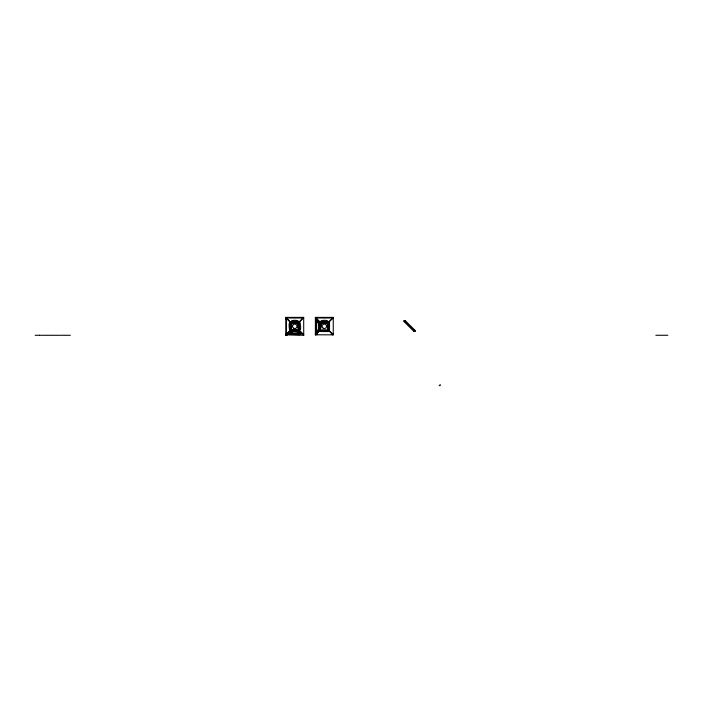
<?xml version="1.0" encoding="UTF-8"?>
<svg xmlns="http://www.w3.org/2000/svg" width="703" height="703" viewBox="0 0 703 703"><rect width="100%" height="100%" fill="white"/><g stroke="black" fill="none" stroke-linecap="round" stroke-linejoin="round"><path stroke-width="1.05" d="M316.877 334.821L315.383 334.839L315.392 317.387L333.266 317.387L333.248 334.839L316.904 334.795L317.281 334.276M318.512 328.661C318.811 330.129 315.709 333.398 316.016 330.762L316.227 320.814L318.415 323.055L318.934 328.661L318.767 329.698L316.675 331.807M289.531 329.971C287.501 316.034 293.608 326.42 290.04 329.979C291.833 328.784 292.167 324.883 290.831 323.89M290.04 329.979L289.847 323.011M299.909 329.979C299.135 329.672 299.32 319.988 300.155 323.723C302.589 335.77 295.19 326.341 299.909 322.677M316.482 331.473L316.561 320.893M320.515 329.013L319.487 329.953L319.549 322.642L320.928 324.452L320.594 328.749L320.067 329.057C316.807 332.607 321.403 321.051 316.675 320.832M329.47 329.979L329.083 322.659L329.531 322.668L329.531 329.997L328.494 328.925L328.099 324.944L329.47 322.677M287.369 335.208L285.849 335.261L285.831 317.387L303.696 317.387L303.714 335.261L287.334 334.839M285.831 317.387L291.394 322.949L290.77 329.918L285.849 334.839L286.464 332.941L286.473 320.041L285.849 317.826L291.402 323.38L298.142 323.362L303.265 317.826M319.373 329.514L318.415 329.575L318.925 328.784M320.568 328.863C320.63 328.925 320.542 320.023 318.512 323.978M291.183 329.918L291.824 323.38M331.341 334.276L333.248 334.426L328.327 330.041L320.304 330.041L315.383 334.839L320.304 329.9L320.955 322.949L315.392 317.387M321.35 323.362L320.304 329.9M320.199 328.565L320.199 328.626M318.477 329.232L319.347 329.232M285.849 335.261L290.77 329.935L298.793 329.935L303.714 334.839L303.265 334.839M315.823 334.821L315.585 333.213M315.489 333.635L315.937 333.556M331.772 317.387L330.709 318.011L317.677 318.002L316.886 317.387M299.583 322.695C297.264 324.013 297.351 328.573 299.583 329.971M318.784 329.672L318.345 329.698M319.048 322.73L319.575 322.659M288.871 334.408C289.706 329.839 303.221 332.027 299.645 334.646L288.88 334.496L290.954 331.93M292.017 332.141C289.118 330.208 296.833 328.486 297.65 330.718C299.829 332.326 295.884 331.447 298.406 331.166M291.121 331.552L292.378 330.586L297.65 330.718M320.673 331.482L321.816 330.682L326.262 330.638L327.941 331.561L320.656 331.535L321.728 330.278L327.167 330.366M329.145 322.695C326.833 324.013 326.913 328.573 329.145 329.971M299.645 334.646L300.708 334.013L298.608 331.93M296.965 322.615C302.888 319.25 285.945 319.821 293.028 322.712C301.877 321.886 292.703 325.304 291.095 321.543M296.965 323.029L298.424 321.491L291.42 321.394M291.394 322.949L298.142 322.949L303.696 317.387M326.535 322.615C332.449 319.25 315.506 319.821 322.589 322.712C331.447 321.877 322.229 325.322 320.656 321.543M326.535 323.029L328.02 321.543L320.902 321.412M320.955 322.949L327.703 322.949L333.266 317.387M285.849 334.839L290.77 329.935M320.304 330.041L315.383 334.426L316.868 334.426M327.941 331.139L320.656 331.113M286.262 333.758L285.849 333.758M300.603 334.224L288.555 334.18M404.084 320.577L405.13 320.533L415.034 330.392L415.034 331.438L413.988 331.473L404.084 321.614L404.084 320.577L415.034 331.438M404.084 321.614L405.13 321.579L405.13 320.533M415.034 330.392L413.988 330.436L413.988 331.473M287.316 317.387L288.388 318.011L301.42 318.002L302.211 317.387M331.772 317.809L333.266 317.809L327.686 323.38L320.937 323.362L315.401 317.809L315.999 319.408M315.401 318.89L315.849 318.898M285.849 318.907L286.297 318.916M316.086 321.051L316.526 320.963M291.183 321.702L298.362 321.702M320.744 321.702L327.923 321.702M319.013 322.8L319.461 322.73M318.345 322.932L318.784 322.958M318.389 323.002L319.39 322.993M318.45 323.204L319.355 323.257M318.468 323.292L319.347 323.398M318.494 323.503L319.338 323.556M318.503 323.617L319.338 323.705M318.503 328.934L319.338 328.925M298.538 329.03L298.995 329.074M318.494 329.136L319.338 329.074M328.108 329.03L328.565 329.074M318.45 329.426L319.355 329.373M318.995 329.742L319.434 329.83M319.048 329.9L319.575 329.962M328.327 330.041L333.248 334.839L327.906 329.918L327.273 323.38M290.699 330.419L298.863 330.419L303.714 335.261M320.234 330.515L328.389 330.515M291.183 330.928L298.362 330.928M320.744 330.928L327.923 330.928M291.121 331.104L297.378 331.324M298.441 331.737L291.367 331.728L292.184 331.324M289.074 333.82L300.462 333.82M315.401 333.74L315.884 333.697M333.248 333.758L332.827 334.839L331.421 333.433M35.15 335.269L39.43 335.269M39.57 335.269L41.09 335.269M41.846 335.269L45.01 335.269M45.677 335.269L48.735 335.269M49.438 335.269L53.542 335.269M54.228 335.269L57.215 335.269M57.91 335.269L59.368 335.269M60.115 335.269L65.467 335.269M66.144 335.269L67.673 335.269M68.367 335.269L70.326 335.269M655.855 335.269L667.85 335.269M439.138 385.604L440.227 385.613L440.078 384.418M298.388 331.807L297.545 332.141M288.88 334.074L289.917 334.646M299.241 331.895L301.341 333.987M315.392 317.809L320.955 323.362M298.142 322.949L298.766 329.918L303.678 334.839M298.793 329.935L298.863 330.419M328.327 329.918L327.703 322.949M297.712 323.38L298.344 329.918M328.951 322.721L328.951 329.9M319.724 322.721L319.724 329.9M316.57 321.394L316.57 331.746M299.39 322.721L299.39 329.9M290.154 322.721L290.154 329.9M290.761 326.245L291.227 326.438L290.787 326.183M298.292 326.245L298.784 326.377L298.318 326.183M320.322 326.245L320.796 326.438L320.348 326.183M327.853 326.245L328.319 326.438L327.879 326.183M293.652 328.248A2.232 2.232 0 0 0 297.009 326.315A2.232 2.232 0 0 0 293.652 324.382A2.232 2.232 0 0 0 293.652 328.248M323.222 328.248A2.232 2.232 0 0 0 326.57 326.315A2.232 2.232 0 0 0 323.222 324.382A2.232 2.232 0 0 0 323.222 328.248"/></g></svg>
